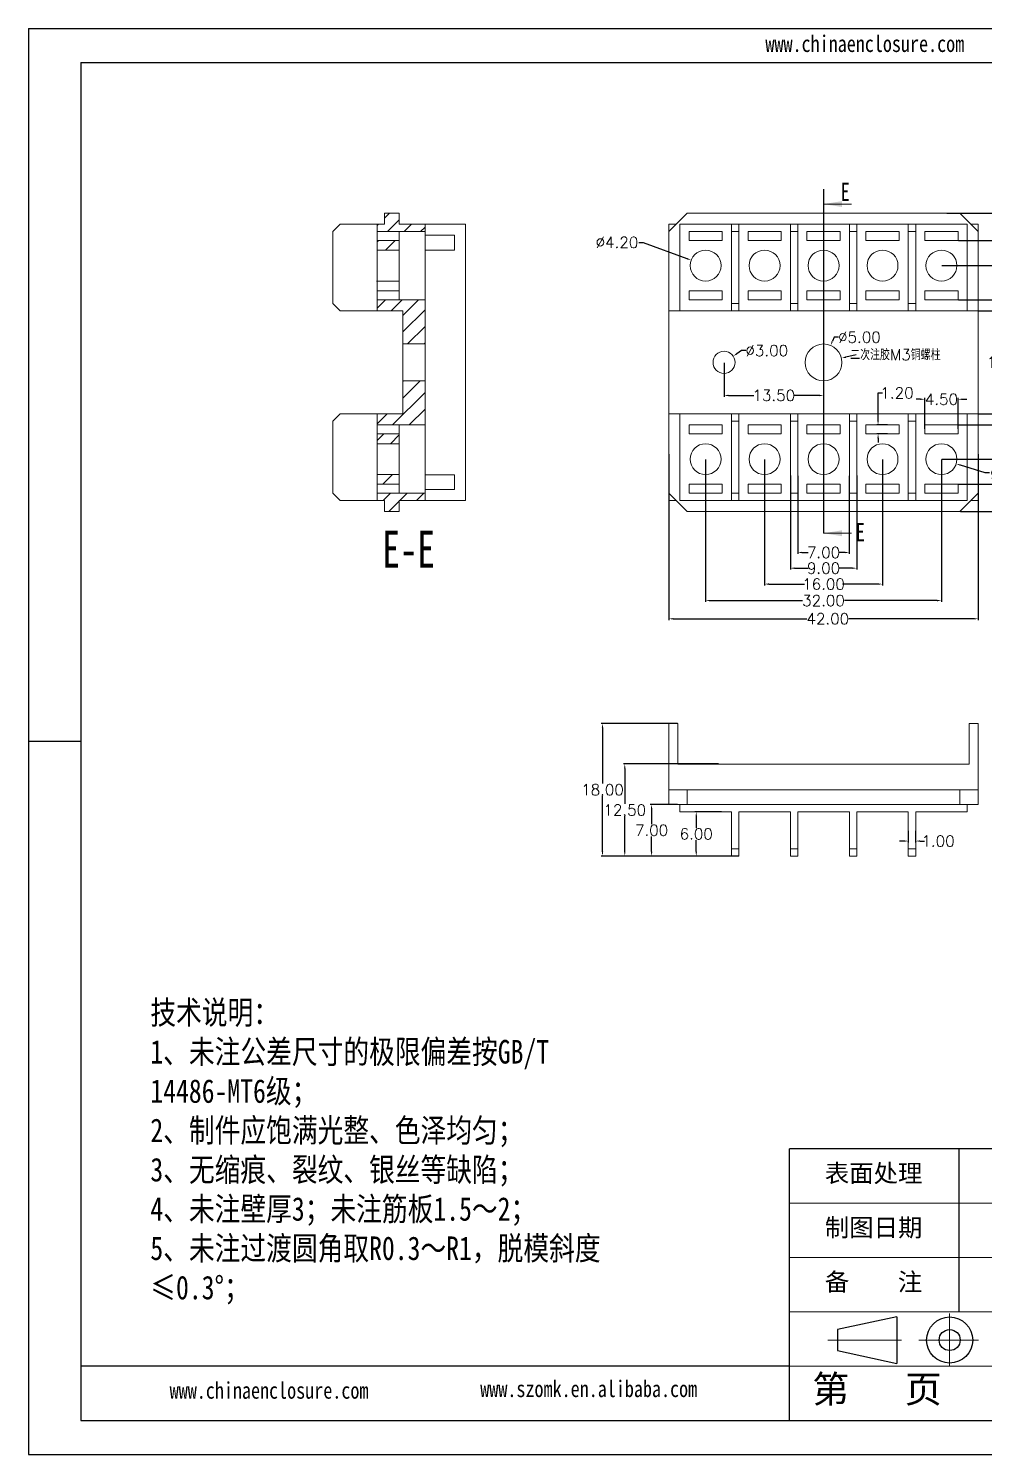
# Model space of a CAD drawing. Header units: inches. Extents: x 1392 to 2711, y 573 to 968.
# Drawn here: x 2437.1 to 2566.8, y 573 to 766.5 of the extents above; entities that cross this region are included whole.
import ezdxf

# ---------------------------------------------------------------- set-up
doc = ezdxf.new("R2010")
doc.units = ezdxf.units.IN
doc.linetypes.add('CENTER2', pattern=[28.575, 19.05, -3.175, 3.175, -3.175])
doc.layers.add('10', color=7, linetype='Continuous')
doc.layers.add('文字', color=81, linetype='Continuous')
for name, color, linetype, lineweight in [('粗实线', 7, 'Continuous', 30), ('细实线', 3, 'Continuous', 9), ('细点划线', 2, 'CENTER2', 9)]:
    doc.layers.add(name, color=color, linetype=linetype, lineweight=lineweight)
doc.styles.add('SLDTEXTSTYLE6', font='TXT', dxfattribs={"width": 0.7})
doc.styles.get("Standard").update_dxf_attribs({"font": 'txt', "bigfont": 'gbcbig.shx'})
doc.styles.add('宋体', font='', dxfattribs={"width": 0.8, "height": 3.5})
doc.styles.get('宋体').set_extended_font_data('SimSun')
doc.dimstyles.new('2', dxfattribs={"dimtxt": 1.5, "dimasz": 0.6, "dimexe": 0.18, "dimexo": 0.0625, "dimgap": 0.09, "dimtad": 0, "dimtih": 1, "dimtoh": 1, "dimzin": 0, "dimdsep": 46, "dimtxsty": 'Standard', "dimcen": 0, "dimadec": 0, "dimazin": 2, "dimtfac": 1, "dimtofl": 0, "dimtmove": 0, "dimatfit": 3, "dimfxl": 1, "dimtolj": 1, "dimtzin": 0, "dimarcsym": 0})
pattern_1 = [(45, (20.3773, 0), (-1.122532, 1.122532), [])]

# ---------------------------------------------------------------- blocks, each defined once
blk = doc.blocks.new('*D350')
at = {"color": 0, "lineweight": -2, "transparency": 16777216}
for p, q in [((2523.95, 708.77), (2523.95, 686.22)), ((2565.95, 708.77), (2565.95, 686.22)), ((2524.55, 686.4), (2542.69, 686.4)), ((2565.35, 686.4), (2548.37, 686.4))]:
    blk.add_line(p, q, dxfattribs=at)
at = {"color": 0, "transparency": 16777216}
for points in [[(2524.55, 686.5), (2524.55, 686.3), (2523.95, 686.4)], [(2565.35, 686.5), (2565.35, 686.3), (2565.95, 686.4)]]:
    blk.add_solid(points, dxfattribs=at)
at = {"layer": 'Defpoints', "color": 0, "transparency": 16777216}
for p in [(2523.95, 708.83), (2565.95, 708.83), (2565.95, 686.4)]:
    blk.add_point(p, dxfattribs=at)
at = {"color": 0, "transparency": 16777216, "insert": (2545.53, 686.4), "char_height": 1.5, "attachment_point": 5}
blk.add_mtext('\\A1;42.00', dxfattribs=at)
blk = doc.blocks.new('*D351')
at = {"color": 0, "lineweight": -2, "transparency": 16777216}
for p, q in [((2541.45, 705.8), (2541.45, 695.22)), ((2548.45, 705.8), (2548.45, 695.22)), ((2542.05, 695.4), (2542.86, 695.4)), ((2547.85, 695.4), (2547.04, 695.4))]:
    blk.add_line(p, q, dxfattribs=at)
at = {"color": 0, "transparency": 16777216}
for points in [[(2542.05, 695.5), (2542.05, 695.3), (2541.45, 695.4)], [(2547.85, 695.5), (2547.85, 695.3), (2548.45, 695.4)]]:
    blk.add_solid(points, dxfattribs=at)
at = {"layer": 'Defpoints', "color": 0, "transparency": 16777216}
for p in [(2541.45, 705.86), (2548.45, 705.86), (2548.45, 695.4)]:
    blk.add_point(p, dxfattribs=at)
at = {"color": 0, "transparency": 16777216, "insert": (2544.95, 695.4), "char_height": 1.5, "attachment_point": 5}
blk.add_mtext('\\A1;7.00', dxfattribs=at)
blk = doc.blocks.new('*D352')
at = {"color": 0, "lineweight": -2, "transparency": 16777216}
for p, q in [((2536.95, 708.01), (2536.95, 690.93)), ((2552.95, 708.01), (2552.95, 690.93)), ((2537.55, 691.11), (2542.36, 691.11)), ((2552.35, 691.11), (2547.54, 691.11))]:
    blk.add_line(p, q, dxfattribs=at)
at = {"color": 0, "transparency": 16777216}
for points in [[(2537.55, 691.21), (2537.55, 691.01), (2536.95, 691.11)], [(2552.35, 691.21), (2552.35, 691.01), (2552.95, 691.11)]]:
    blk.add_solid(points, dxfattribs=at)
at = {"layer": 'Defpoints', "color": 0, "transparency": 16777216}
for p in [(2536.95, 708.07), (2552.95, 708.07), (2552.95, 691.11)]:
    blk.add_point(p, dxfattribs=at)
at = {"color": 0, "transparency": 16777216, "insert": (2544.95, 691.11), "char_height": 1.5, "attachment_point": 5}
blk.add_mtext('\\A1;16.00', dxfattribs=at)
blk = doc.blocks.new('*D353')
at = {"color": 0, "lineweight": -2, "transparency": 16777216}
for p, q in [((2540.45, 705.86), (2540.45, 693.09)), ((2549.45, 705.86), (2549.45, 693.09)), ((2541.05, 693.27), (2542.86, 693.27)), ((2548.85, 693.27), (2547.04, 693.27))]:
    blk.add_line(p, q, dxfattribs=at)
at = {"color": 0, "transparency": 16777216}
for points in [[(2541.05, 693.37), (2541.05, 693.17), (2540.45, 693.27)], [(2548.85, 693.37), (2548.85, 693.17), (2549.45, 693.27)]]:
    blk.add_solid(points, dxfattribs=at)
at = {"layer": 'Defpoints', "color": 0, "transparency": 16777216}
for p in [(2540.45, 705.93), (2549.45, 705.93), (2549.45, 693.27)]:
    blk.add_point(p, dxfattribs=at)
at = {"color": 0, "transparency": 16777216, "insert": (2544.95, 693.27), "char_height": 1.5, "attachment_point": 5}
blk.add_mtext('\\A1;9.00', dxfattribs=at)
blk = doc.blocks.new('*D354')
at = {"color": 0, "lineweight": -2, "transparency": 16777216}
for p, q in [((2528.95, 708.01), (2528.95, 688.69)), ((2560.95, 708.01), (2560.95, 688.69)), ((2529.55, 688.87), (2542.11, 688.87)), ((2560.35, 688.87), (2547.79, 688.87))]:
    blk.add_line(p, q, dxfattribs=at)
at = {"color": 0, "transparency": 16777216}
for points in [[(2529.55, 688.97), (2529.55, 688.77), (2528.95, 688.87)], [(2560.35, 688.97), (2560.35, 688.77), (2560.95, 688.87)]]:
    blk.add_solid(points, dxfattribs=at)
at = {"layer": 'Defpoints', "color": 0, "transparency": 16777216}
for p in [(2528.95, 708.07), (2560.95, 708.07), (2560.95, 688.87)]:
    blk.add_point(p, dxfattribs=at)
at = {"color": 0, "transparency": 16777216, "insert": (2544.95, 688.87), "char_height": 1.5, "attachment_point": 5}
blk.add_mtext('\\A1;32.00', dxfattribs=at)
blk = doc.blocks.new('*D355')
at = {"color": 0, "lineweight": -2, "transparency": 16777216}
for p, q in [((2531.45, 721.15), (2531.45, 716.54)), ((2544.95, 721.29), (2544.95, 716.54)), ((2532.05, 716.72), (2535.49, 716.72)), ((2544.35, 716.72), (2540.92, 716.72))]:
    blk.add_line(p, q, dxfattribs=at)
at = {"color": 0, "transparency": 16777216}
for points in [[(2532.05, 716.82), (2532.05, 716.62), (2531.45, 716.72)], [(2544.35, 716.82), (2544.35, 716.62), (2544.95, 716.72)]]:
    blk.add_solid(points, dxfattribs=at)
at = {"layer": 'Defpoints', "color": 0, "transparency": 16777216}
for p in [(2531.45, 721.21), (2544.95, 721.36), (2531.45, 716.72)]:
    blk.add_point(p, dxfattribs=at)
at = {"color": 0, "transparency": 16777216, "insert": (2538.2, 716.72), "char_height": 1.5, "attachment_point": 5}
blk.add_mtext('\\A1;13.50', dxfattribs=at)
blk = doc.blocks.new('*D356')
at = {"color": 0, "lineweight": -2, "transparency": 16777216}
for p, q in [((2566.02, 728.21), (2570.16, 728.21)), ((2569.98, 727.61), (2569.98, 722.05)), ((2569.98, 714.81), (2569.98, 720.37)), ((2566.02, 714.21), (2570.16, 714.21))]:
    blk.add_line(p, q, dxfattribs=at)
at = {"color": 0, "transparency": 16777216}
for points in [[(2569.88, 727.61), (2570.08, 727.61), (2569.98, 728.21)], [(2569.88, 714.81), (2570.08, 714.81), (2569.98, 714.21)]]:
    blk.add_solid(points, dxfattribs=at)
at = {"layer": 'Defpoints', "color": 0, "transparency": 16777216}
for p in [(2565.95, 728.21), (2569.98, 728.21), (2565.95, 714.21)]:
    blk.add_point(p, dxfattribs=at)
at = {"color": 0, "transparency": 16777216, "insert": (2569.98, 721.21), "char_height": 1.5, "attachment_point": 5}
blk.add_mtext('\\A1;14.00', dxfattribs=at)
blk = doc.blocks.new('*D357')
at = {"color": 0, "lineweight": -2, "transparency": 16777216}
for p, q in [((2563.27, 729.71), (2573.08, 729.71)), ((2572.9, 729.11), (2572.9, 718.86)), ((2572.9, 713.31), (2572.9, 717.18)), ((2563.27, 712.71), (2573.08, 712.71))]:
    blk.add_line(p, q, dxfattribs=at)
at = {"color": 0, "transparency": 16777216}
for points in [[(2572.8, 729.11), (2573, 729.11), (2572.9, 729.71)], [(2572.8, 713.31), (2573, 713.31), (2572.9, 712.71)]]:
    blk.add_solid(points, dxfattribs=at)
at = {"layer": 'Defpoints', "color": 0, "transparency": 16777216}
for p in [(2563.2, 729.71), (2572.9, 729.71), (2563.2, 712.71)]:
    blk.add_point(p, dxfattribs=at)
at = {"color": 0, "transparency": 16777216, "insert": (2572.9, 718.02), "char_height": 1.5, "attachment_point": 5}
blk.add_mtext('\\A1;17.00', dxfattribs=at)
blk = doc.blocks.new('*D359')
at = {"color": 0, "lineweight": -2, "transparency": 16777216}
for p, q in [((2561.02, 734.35), (2577.87, 734.35)), ((2577.69, 733.75), (2577.69, 722.05)), ((2577.69, 708.67), (2577.69, 720.37)), ((2561.02, 708.07), (2577.87, 708.07))]:
    blk.add_line(p, q, dxfattribs=at)
at = {"color": 0, "transparency": 16777216}
for points in [[(2577.59, 733.75), (2577.79, 733.75), (2577.69, 734.35)], [(2577.59, 708.67), (2577.79, 708.67), (2577.69, 708.07)]]:
    blk.add_solid(points, dxfattribs=at)
at = {"layer": 'Defpoints', "color": 0, "transparency": 16777216}
for p in [(2560.95, 734.35), (2560.95, 708.07), (2577.69, 708.07)]:
    blk.add_point(p, dxfattribs=at)
at = {"color": 0, "transparency": 16777216, "insert": (2577.69, 721.21), "char_height": 1.5, "attachment_point": 5}
blk.add_mtext('\\A1;26.28', dxfattribs=at)
blk = doc.blocks.new('*D360')
at = {"color": 0, "lineweight": -2, "transparency": 16777216}
for p, q in [((2563.27, 737.76), (2581.32, 737.76)), ((2581.14, 737.16), (2581.14, 725.57)), ((2581.14, 705.26), (2581.14, 723.89)), ((2563.27, 704.66), (2581.32, 704.66))]:
    blk.add_line(p, q, dxfattribs=at)
at = {"color": 0, "transparency": 16777216}
for points in [[(2581.04, 737.16), (2581.24, 737.16), (2581.14, 737.76)], [(2581.04, 705.26), (2581.24, 705.26), (2581.14, 704.66)]]:
    blk.add_solid(points, dxfattribs=at)
at = {"layer": 'Defpoints', "color": 0, "transparency": 16777216}
for p in [(2563.2, 737.76), (2581.14, 737.76), (2563.2, 704.66)]:
    blk.add_point(p, dxfattribs=at)
at = {"color": 0, "transparency": 16777216, "insert": (2581.14, 724.73), "char_height": 1.5, "attachment_point": 5}
blk.add_mtext('\\A1;33.10', dxfattribs=at)
blk = doc.blocks.new('*D361')
at = {"color": 0, "lineweight": -2, "transparency": 16777216}
for p, q in [((2561.66, 741.46), (2584.94, 741.46)), ((2584.76, 740.86), (2584.76, 722.05)), ((2584.76, 701.56), (2584.76, 720.37)), ((2563.52, 700.96), (2584.94, 700.96))]:
    blk.add_line(p, q, dxfattribs=at)
at = {"color": 0, "transparency": 16777216}
for points in [[(2584.66, 740.86), (2584.86, 740.86), (2584.76, 741.46)], [(2584.66, 701.56), (2584.86, 701.56), (2584.76, 700.96)]]:
    blk.add_solid(points, dxfattribs=at)
at = {"layer": 'Defpoints', "color": 0, "transparency": 16777216}
for p in [(2561.6, 741.46), (2563.45, 700.96), (2584.76, 700.96)]:
    blk.add_point(p, dxfattribs=at)
at = {"color": 0, "transparency": 16777216, "insert": (2584.76, 721.21), "char_height": 1.5, "attachment_point": 5}
blk.add_mtext('\\A1;40.50', dxfattribs=at)
blk = doc.blocks.new('*D362')
at = {"color": 0, "lineweight": -2, "transparency": 16777216}
for p, q in [((2558.7, 712.17), (2558.7, 716.38)), ((2563.2, 712.17), (2563.2, 716.38)), ((2558.1, 716.2), (2557.5, 716.2)), ((2563.8, 716.2), (2564.4, 716.2))]:
    blk.add_line(p, q, dxfattribs=at)
at = {"color": 0, "transparency": 16777216}
for points in [[(2558.1, 716.3), (2558.1, 716.1), (2558.7, 716.2)], [(2563.8, 716.3), (2563.8, 716.1), (2563.2, 716.2)]]:
    blk.add_solid(points, dxfattribs=at)
at = {"layer": 'Defpoints', "color": 0, "transparency": 16777216}
for p in [(2558.7, 716.2), (2558.7, 712.11), (2563.2, 712.11)]:
    blk.add_point(p, dxfattribs=at)
at = {"color": 0, "transparency": 16777216, "insert": (2560.95, 716.2), "char_height": 1.5, "attachment_point": 5}
blk.add_mtext('\\A1;4.50', dxfattribs=at)
blk = doc.blocks.new('*D363')
at = {"color": 0, "lineweight": -2, "transparency": 16777216}
for p, q in [((2552.35, 713.31), (2552.35, 717.07)), ((2552.35, 717.07), (2552.95, 717.07)), ((2553.62, 712.71), (2552.17, 712.71)), ((2553.62, 711.51), (2552.17, 711.51)), ((2552.35, 710.91), (2552.35, 710.31))]:
    blk.add_line(p, q, dxfattribs=at)
at = {"color": 0, "transparency": 16777216}
for points in [[(2552.25, 713.31), (2552.45, 713.31), (2552.35, 712.71)], [(2552.25, 710.91), (2552.45, 710.91), (2552.35, 711.51)]]:
    blk.add_solid(points, dxfattribs=at)
at = {"layer": 'Defpoints', "color": 0, "transparency": 16777216}
for p in [(2552.35, 712.71), (2553.68, 712.71), (2553.68, 711.51)]:
    blk.add_point(p, dxfattribs=at)
at = {"color": 0, "transparency": 16777216, "insert": (2554.92, 717.07), "char_height": 1.5, "attachment_point": 5}
blk.add_mtext('\\A1;1.20', dxfattribs=at)
blk = doc.blocks.new('*D364')
at = {"color": 0, "lineweight": -2, "transparency": 16777216}
for p, q in [((2566.87, 706.21), (2563.53, 707.26)), ((2567.47, 706.21), (2566.87, 706.21))]:
    blk.add_line(p, q, dxfattribs=at)
at = {"color": 0, "transparency": 16777216}
blk.add_solid([(2563.56, 707.36), (2563.5, 707.17), (2562.96, 707.44)], dxfattribs=at)
at = {"layer": 'Defpoints', "color": 0, "transparency": 16777216}
for p in [(2558.95, 708.7), (2562.96, 707.44)]:
    blk.add_point(p, dxfattribs=at)
at = {"color": 0, "transparency": 16777216, "insert": (2570.44, 706.21), "char_height": 1.5, "attachment_point": 5}
blk.add_mtext('\\A1;∅4.20', dxfattribs=at)
blk = doc.blocks.new('*D365')
at = {"color": 0, "lineweight": -2, "transparency": 16777216}
for p, q in [((2519.89, 737.5), (2520.49, 737.5)), ((2520.49, 737.5), (2526.42, 735.29))]:
    blk.add_line(p, q, dxfattribs=at)
at = {"color": 0, "transparency": 16777216}
blk.add_solid([(2526.46, 735.38), (2526.39, 735.19), (2526.99, 735.08)], dxfattribs=at)
at = {"layer": 'Defpoints', "color": 0, "transparency": 16777216}
for p in [(2526.99, 735.08), (2530.92, 733.61)]:
    blk.add_point(p, dxfattribs=at)
at = {"color": 0, "transparency": 16777216, "insert": (2516.92, 737.5), "char_height": 1.5, "attachment_point": 5}
blk.add_mtext('\\A1;∅4.20', dxfattribs=at)
blk = doc.blocks.new('*D376')
at = {"color": 0, "lineweight": -2, "transparency": 16777216}
blk.add_line((2549.37, 722.25), (2547.97, 721.92), dxfattribs=at)
at = {"color": 0, "transparency": 16777216}
blk.add_solid([(2547.95, 722.02), (2547.99, 721.82), (2547.39, 721.78)], dxfattribs=at)
at = {"layer": 'Defpoints', "color": 0, "transparency": 16777216}
for p in [(2542.52, 720.63), (2547.39, 721.78)]:
    blk.add_point(p, dxfattribs=at)
at = {"color": 0, "transparency": 16777216, "insert": (2554.7, 722.25), "char_height": 1.5, "attachment_point": 5}
blk.add_mtext('\\A1;二次注胶M3铜螺柱', dxfattribs=at)
blk = doc.blocks.new('*D377')
at = {"color": 0, "lineweight": -2, "transparency": 16777216}
for p, q in [((2533.81, 722.8), (2533.19, 722.38)), ((2534.41, 722.8), (2533.81, 722.8))]:
    blk.add_line(p, q, dxfattribs=at)
at = {"color": 0, "transparency": 16777216}
blk.add_solid([(2533.14, 722.46), (2533.25, 722.3), (2532.7, 722.05)], dxfattribs=at)
at = {"layer": 'Defpoints', "color": 0, "transparency": 16777216}
for p in [(2532.7, 722.05), (2530.21, 720.37)]:
    blk.add_point(p, dxfattribs=at)
at = {"color": 0, "transparency": 16777216, "insert": (2537.25, 722.8), "char_height": 1.5, "attachment_point": 5}
blk.add_mtext('\\A1;∅3.00', dxfattribs=at)
blk = doc.blocks.new('*D378')
at = {"color": 0, "lineweight": -2, "transparency": 16777216}
for p, q in [((2546.38, 724.62), (2546.15, 724.07)), ((2546.98, 724.62), (2546.38, 724.62))]:
    blk.add_line(p, q, dxfattribs=at)
at = {"color": 0, "transparency": 16777216}
blk.add_solid([(2546.05, 724.11), (2546.24, 724.03), (2545.92, 723.51)], dxfattribs=at)
at = {"layer": 'Defpoints', "color": 0, "transparency": 16777216}
for p in [(2545.92, 723.51), (2543.99, 718.9)]:
    blk.add_point(p, dxfattribs=at)
at = {"color": 0, "transparency": 16777216, "insert": (2549.82, 724.62), "char_height": 1.5, "attachment_point": 5}
blk.add_mtext('\\A1;∅5.00', dxfattribs=at)
blk = doc.blocks.new('*D384')
at = {"color": 0, "lineweight": -2, "transparency": 16777216}
for p, q in [((2530.69, 666.69), (2517.8, 666.69)), ((2517.98, 666.09), (2517.98, 661.28)), ((2517.98, 654.79), (2517.98, 659.6)), ((2532.89, 654.19), (2517.8, 654.19))]:
    blk.add_line(p, q, dxfattribs=at)
at = {"color": 0, "transparency": 16777216}
for points in [[(2517.88, 666.09), (2518.08, 666.09), (2517.98, 666.69)], [(2517.88, 654.79), (2518.08, 654.79), (2517.98, 654.19)]]:
    blk.add_solid(points, dxfattribs=at)
at = {"layer": 'Defpoints', "color": 0, "transparency": 16777216}
for p in [(2517.98, 666.69), (2530.76, 666.69), (2532.95, 654.19)]:
    blk.add_point(p, dxfattribs=at)
at = {"color": 0, "transparency": 16777216, "insert": (2517.98, 660.44), "char_height": 1.5, "attachment_point": 5}
blk.add_mtext('\\A1;12.50', dxfattribs=at)
blk = doc.blocks.new('*D385')
at = {"color": 0, "lineweight": -2, "transparency": 16777216}
for p, q in [((2531.11, 660.19), (2527.5, 660.19)), ((2527.68, 659.59), (2527.68, 658.03)), ((2527.68, 654.79), (2527.68, 656.35)), ((2533.39, 654.19), (2527.5, 654.19))]:
    blk.add_line(p, q, dxfattribs=at)
at = {"color": 0, "transparency": 16777216}
for points in [[(2527.58, 659.59), (2527.78, 659.59), (2527.68, 660.19)], [(2527.58, 654.79), (2527.78, 654.79), (2527.68, 654.19)]]:
    blk.add_solid(points, dxfattribs=at)
at = {"layer": 'Defpoints', "color": 0, "transparency": 16777216}
for p in [(2531.18, 660.19), (2527.68, 654.19), (2533.45, 654.19)]:
    blk.add_point(p, dxfattribs=at)
at = {"color": 0, "transparency": 16777216, "insert": (2527.68, 657.19), "char_height": 1.5, "attachment_point": 5}
blk.add_mtext('\\A1;6.00', dxfattribs=at)
blk = doc.blocks.new('*D386')
at = {"color": 0, "lineweight": -2, "transparency": 16777216}
for p, q in [((2525.14, 661.19), (2521.44, 661.19)), ((2521.62, 660.59), (2521.62, 658.53)), ((2521.62, 654.79), (2521.62, 656.85)), ((2533.33, 654.19), (2521.44, 654.19))]:
    blk.add_line(p, q, dxfattribs=at)
at = {"color": 0, "transparency": 16777216}
for points in [[(2521.52, 660.59), (2521.72, 660.59), (2521.62, 661.19)], [(2521.52, 654.79), (2521.72, 654.79), (2521.62, 654.19)]]:
    blk.add_solid(points, dxfattribs=at)
at = {"layer": 'Defpoints', "color": 0, "transparency": 16777216}
for p in [(2525.2, 661.19), (2521.62, 654.19), (2533.39, 654.19)]:
    blk.add_point(p, dxfattribs=at)
at = {"color": 0, "transparency": 16777216, "insert": (2521.62, 657.69), "char_height": 1.5, "attachment_point": 5}
blk.add_mtext('\\A1;7.00', dxfattribs=at)
blk = doc.blocks.new('*D387')
at = {"color": 0, "lineweight": -2, "transparency": 16777216}
for p, q in [((2525.14, 672.19), (2514.78, 672.19)), ((2514.96, 671.59), (2514.96, 664.03)), ((2514.96, 654.79), (2514.96, 662.35)), ((2533.39, 654.19), (2514.78, 654.19))]:
    blk.add_line(p, q, dxfattribs=at)
at = {"color": 0, "transparency": 16777216}
for points in [[(2514.86, 671.59), (2515.06, 671.59), (2514.96, 672.19)], [(2514.86, 654.79), (2515.06, 654.79), (2514.96, 654.19)]]:
    blk.add_solid(points, dxfattribs=at)
at = {"layer": 'Defpoints', "color": 0, "transparency": 16777216}
for p in [(2514.96, 672.19), (2525.2, 672.19), (2533.45, 654.19)]:
    blk.add_point(p, dxfattribs=at)
at = {"color": 0, "transparency": 16777216, "insert": (2514.96, 663.19), "char_height": 1.5, "attachment_point": 5}
blk.add_mtext('\\A1;18.00', dxfattribs=at)
blk = doc.blocks.new('*D389')
at = {"color": 0, "lineweight": -2, "transparency": 16777216}
for p, q in [((2555.85, 656.23), (2555.25, 656.23)), ((2556.45, 657.62), (2556.45, 656.05)), ((2557.45, 657.62), (2557.45, 656.05)), ((2558.05, 656.23), (2558.65, 656.23))]:
    blk.add_line(p, q, dxfattribs=at)
at = {"color": 0, "transparency": 16777216}
for points in [[(2555.85, 656.33), (2555.85, 656.13), (2556.45, 656.23)], [(2558.05, 656.33), (2558.05, 656.13), (2557.45, 656.23)]]:
    blk.add_solid(points, dxfattribs=at)
at = {"layer": 'Defpoints', "color": 0, "transparency": 16777216}
for p in [(2556.45, 657.69), (2557.45, 657.69), (2557.45, 656.23)]:
    blk.add_point(p, dxfattribs=at)
at = {"color": 0, "transparency": 16777216, "insert": (2560.49, 656.23), "char_height": 1.5, "attachment_point": 5}
blk.add_mtext('\\A1;1.00', dxfattribs=at)

msp = doc.modelspace()

# ---------------------------------------------------------------- hatches: boundary and pattern name
at = {"linetype": 'Continuous', "lineweight": 0}
h = msp.add_hatch(dxfattribs=at)
h.set_pattern_fill('ANSI31', color=4, scale=0.5, style=0)
h.set_pattern_definition(pattern_1)
h.paths.add_polyline_path([(2487.383, 739.958), (2487.383, 741.458), (2485.383, 741.458), (2485.383, 739.958), (2484.383, 739.958), (2484.383, 738.958), (2490.883, 738.958), (2490.883, 739.958)], flags=0)
h = msp.add_hatch(dxfattribs=at)
h.set_pattern_fill('ANSI31', color=4, scale=0.5, style=0)
h.set_pattern_definition(pattern_1)
h.paths.add_polyline_path([(2484.383, 737.758), (2484.383, 736.445), (2487.383, 736.445), (2487.383, 737.758)], flags=0)
h = msp.add_hatch(dxfattribs=at)
h.set_pattern_fill('ANSI31', style=0)
h.set_pattern_definition([(45, (1723.4482, 47.64), (-2.245064, 2.245064), [])])
h.paths.add_polyline_path([(2487.383, 730.908), (2487.383, 732.245), (2484.383, 732.245), (2484.383, 730.908)], flags=0)
h = msp.add_hatch(dxfattribs=at)
h.set_pattern_fill('ANSI31', color=4, scale=0.5, style=0)
h.set_pattern_definition(pattern_1)
h.paths.add_polyline_path([(2490.883, 723.708), (2490.883, 729.708), (2484.383, 729.708), (2484.383, 728.208), (2487.883, 728.208), (2487.883, 723.708)], flags=0)
h = msp.add_hatch(dxfattribs=at)
h.set_pattern_fill('ANSI31', color=4, scale=0.5, style=0)
h.set_pattern_definition(pattern_1)
h.paths.add_polyline_path([(2484.383, 712.708), (2490.883, 712.708), (2490.883, 718.708), (2487.883, 718.708), (2487.883, 714.208), (2484.383, 714.208)], flags=0)
h = msp.add_hatch(dxfattribs=at)
h.set_pattern_fill('ANSI31', color=4, scale=0.5, style=0)
h.set_pattern_definition(pattern_1)
h.paths.add_polyline_path([(2484.383, 710.17), (2487.383, 710.17), (2487.383, 711.508), (2484.383, 711.508)], flags=0)
h = msp.add_hatch(dxfattribs=at)
h.set_pattern_fill('ANSI31', color=4, scale=0.5, style=0)
h.set_pattern_definition(pattern_1)
h.paths.add_polyline_path([(2487.383, 705.97), (2484.383, 705.97), (2484.383, 704.658), (2487.383, 704.658)], flags=0)
h = msp.add_hatch(dxfattribs=at)
h.set_pattern_fill('ANSI31', color=4, scale=0.5, style=0)
h.set_pattern_definition(pattern_1)
h.paths.add_polyline_path([(2485.383, 702.458), (2485.383, 700.958), (2487.383, 700.958), (2487.383, 702.458), (2490.883, 702.458), (2490.883, 703.458), (2484.383, 703.458), (2484.383, 702.458)], flags=0)

# ---------------------------------------------------------------- linework, layer by layer
for p, q in [((2437.08, 766.529), (2710.847, 766.529)), ((2437.08, 766.529), (2437.08, 572.957)), ((2444.164, 761.92), (2706.238, 761.92)), ((2444.164, 761.92), (2444.164, 577.566)), ((2444.164, 669.743), (2437.08, 669.743)), ((2437.08, 662.574), (2437.08, 572.957)), ((2540.319, 577.566), (2540.319, 614.437)), ((2595.625, 614.437), (2540.319, 614.437)), ((2563.363, 592.314), (2563.363, 614.437)), ((2540.319, 584.94), (2444.164, 584.94)), ((2444.164, 577.566), (2706.238, 577.566)), ((2437.08, 572.957), (2710.847, 572.957)), ((2437.08, 572.957), (2563.824, 572.957))]:
    msp.add_line(p, q)
at = {"color": 1}
msp.add_line((2544.953, 744.699), (2544.953, 698.012), dxfattribs=at)
at = {"color": 7, "linetype": 'Continuous', "lineweight": 15}
for p, q in [((2485.383, 739.958), (2485.383, 741.458)), ((2487.383, 741.458), (2485.383, 741.458)), ((2487.383, 741.458), (2487.383, 739.958)), ((2526.453, 741.458), (2523.953, 738.958)), ((2563.453, 741.458), (2526.453, 741.458)), ((2565.953, 738.958), (2563.453, 741.458)), ((2479.383, 739.958), (2478.383, 738.958)), ((2479.383, 739.958), (2484.383, 739.958)), ((2484.383, 739.958), (2484.383, 738.958)), ((2484.383, 739.958), (2485.383, 739.958)), ((2490.883, 739.958), (2487.383, 739.958)), ((2490.883, 738.958), (2490.883, 739.958)), ((2490.883, 739.958), (2496.383, 739.958)), ((2496.383, 702.458), (2496.383, 739.958)), ((2524.953, 739.958), (2523.953, 739.958)), ((2523.953, 739.958), (2523.953, 738.958)), ((2525.453, 728.208), (2525.453, 739.958)), ((2525.453, 739.958), (2532.453, 739.958)), ((2532.453, 739.958), (2533.453, 739.958)), ((2532.453, 738.958), (2532.453, 739.958)), ((2533.453, 739.958), (2533.453, 738.958)), ((2533.453, 739.958), (2540.453, 739.958)), ((2540.453, 739.958), (2541.453, 739.958)), ((2540.453, 738.958), (2540.453, 739.958)), ((2541.453, 739.958), (2541.453, 738.958)), ((2541.453, 739.958), (2548.453, 739.958)), ((2548.453, 739.958), (2549.453, 739.958)), ((2548.453, 738.958), (2548.453, 739.958)), ((2549.453, 739.958), (2549.453, 738.958)), ((2549.453, 739.958), (2556.453, 739.958)), ((2556.453, 739.958), (2557.453, 739.958)), ((2556.453, 738.958), (2556.453, 739.958)), ((2557.453, 739.958), (2557.453, 738.958)), ((2557.453, 739.958), (2564.453, 739.958)), ((2564.453, 728.208), (2564.453, 739.958)), ((2564.953, 739.958), (2565.953, 739.958)), ((2565.953, 739.958), (2565.953, 738.958)), ((2478.383, 738.958), (2478.383, 729.208)), ((2484.383, 738.958), (2490.883, 738.958)), ((2484.383, 738.958), (2484.383, 737.758)), ((2484.383, 737.758), (2484.383, 736.445)), ((2487.383, 737.758), (2484.383, 737.758)), ((2487.383, 737.758), (2487.383, 738.958)), ((2487.383, 737.758), (2487.383, 736.445)), ((2490.883, 729.708), (2490.883, 738.958)), ((2490.883, 738.458), (2494.883, 738.458)), ((2494.883, 738.458), (2494.883, 736.458)), ((2523.953, 738.958), (2523.953, 728.208)), ((2526.703, 738.958), (2531.203, 738.958)), ((2526.703, 737.758), (2526.703, 738.958)), ((2531.203, 737.758), (2526.703, 737.758)), ((2531.203, 738.958), (2531.203, 737.758)), ((2533.453, 738.958), (2532.453, 738.958)), ((2532.453, 738.958), (2532.453, 729.208)), ((2533.453, 729.208), (2533.453, 738.958)), ((2534.703, 738.958), (2539.203, 738.958)), ((2534.703, 737.758), (2534.703, 738.958)), ((2539.203, 737.758), (2534.703, 737.758)), ((2539.203, 738.958), (2539.203, 737.758)), ((2541.453, 738.958), (2540.453, 738.958)), ((2540.453, 738.958), (2540.453, 729.208)), ((2541.453, 738.958), (2541.453, 729.208)), ((2547.203, 738.958), (2542.703, 738.958)), ((2542.703, 738.958), (2542.703, 737.758)), ((2542.703, 737.758), (2547.203, 737.758)), ((2547.203, 737.758), (2547.203, 738.958)), ((2549.453, 738.958), (2548.453, 738.958)), ((2548.453, 729.208), (2548.453, 738.958)), ((2549.453, 738.958), (2549.453, 729.208)), ((2555.203, 738.958), (2550.703, 738.958)), ((2550.703, 738.958), (2550.703, 737.758)), ((2550.703, 737.758), (2555.203, 737.758)), ((2555.203, 737.758), (2555.203, 738.958)), ((2557.453, 738.958), (2556.453, 738.958)), ((2556.453, 729.208), (2556.453, 738.958)), ((2557.453, 738.958), (2557.453, 729.208)), ((2563.203, 738.958), (2558.703, 738.958)), ((2558.703, 738.958), (2558.703, 737.758)), ((2558.703, 737.758), (2563.203, 737.758)), ((2563.203, 737.758), (2563.203, 738.958)), ((2565.953, 728.208), (2565.953, 738.958)), ((2484.383, 736.445), (2484.383, 732.245)), ((2484.383, 736.445), (2487.383, 736.445)), ((2487.383, 732.245), (2487.383, 736.445)), ((2494.883, 736.458), (2490.883, 736.458)), ((2487.383, 732.245), (2484.383, 732.245)), ((2484.383, 732.245), (2484.383, 730.908)), ((2487.383, 732.245), (2487.383, 730.908)), ((2484.383, 730.908), (2487.383, 730.908)), ((2484.383, 730.908), (2484.383, 729.708)), ((2487.383, 729.708), (2487.383, 730.908)), ((2526.703, 730.908), (2531.203, 730.908)), ((2526.703, 729.708), (2526.703, 730.908)), ((2531.203, 730.908), (2531.203, 729.708)), ((2534.703, 730.908), (2539.203, 730.908)), ((2534.703, 729.708), (2534.703, 730.908)), ((2539.203, 730.908), (2539.203, 729.708)), ((2542.703, 730.908), (2542.703, 729.708)), ((2547.203, 730.908), (2542.703, 730.908)), ((2547.203, 729.708), (2547.203, 730.908)), ((2555.203, 730.908), (2550.703, 730.908)), ((2550.703, 730.908), (2550.703, 729.708)), ((2555.203, 729.708), (2555.203, 730.908)), ((2563.203, 730.908), (2558.703, 730.908)), ((2558.703, 730.908), (2558.703, 729.708)), ((2563.203, 729.708), (2563.203, 730.908)), ((2478.383, 729.208), (2479.383, 728.208)), ((2479.383, 728.208), (2484.383, 728.208)), ((2484.383, 729.708), (2484.383, 728.208)), ((2490.883, 729.708), (2484.383, 729.708)), ((2484.383, 728.208), (2487.883, 728.208)), ((2487.883, 723.708), (2487.883, 728.208)), ((2490.883, 723.708), (2490.883, 729.708)), ((2523.953, 728.208), (2525.453, 728.208)), ((2523.953, 728.208), (2523.953, 714.208)), ((2525.453, 728.208), (2532.453, 728.208)), ((2531.203, 729.708), (2526.703, 729.708)), ((2532.453, 729.208), (2533.453, 729.208)), ((2532.453, 728.208), (2532.453, 729.208)), ((2533.453, 728.208), (2532.453, 728.208)), ((2533.453, 729.208), (2533.453, 728.208)), ((2533.453, 728.208), (2540.453, 728.208)), ((2539.203, 729.708), (2534.703, 729.708)), ((2540.453, 729.208), (2541.453, 729.208)), ((2540.453, 728.208), (2540.453, 729.208)), ((2541.453, 728.208), (2540.453, 728.208)), ((2541.453, 729.208), (2541.453, 728.208)), ((2541.453, 728.208), (2548.453, 728.208)), ((2542.703, 729.708), (2547.203, 729.708)), ((2548.453, 729.208), (2549.453, 729.208)), ((2548.453, 728.208), (2548.453, 729.208)), ((2549.453, 728.208), (2548.453, 728.208)), ((2549.453, 729.208), (2549.453, 728.208)), ((2549.453, 728.208), (2556.453, 728.208)), ((2550.703, 729.708), (2555.203, 729.708)), ((2556.453, 729.208), (2557.453, 729.208)), ((2556.453, 728.208), (2556.453, 729.208)), ((2557.453, 728.208), (2556.453, 728.208)), ((2557.453, 729.208), (2557.453, 728.208)), ((2557.453, 728.208), (2564.453, 728.208)), ((2558.703, 729.708), (2563.203, 729.708)), ((2564.453, 728.208), (2565.953, 728.208)), ((2565.953, 714.208), (2565.953, 728.208)), ((2487.883, 723.708), (2490.883, 723.708)), ((2487.883, 723.708), (2487.883, 718.708)), ((2490.883, 723.708), (2490.883, 718.708)), ((2487.883, 714.208), (2487.883, 718.708)), ((2490.883, 718.708), (2487.883, 718.708)), ((2490.883, 712.708), (2490.883, 718.708)), ((2479.383, 714.208), (2478.383, 713.208)), ((2478.383, 713.208), (2478.383, 703.458)), ((2484.383, 714.208), (2479.383, 714.208)), ((2484.383, 714.208), (2484.383, 712.708)), ((2487.883, 714.208), (2484.383, 714.208)), ((2490.883, 712.708), (2484.383, 712.708)), ((2484.383, 711.508), (2484.383, 712.708)), ((2487.383, 712.708), (2487.383, 711.508)), ((2490.883, 712.708), (2490.883, 703.458)), ((2523.953, 714.208), (2523.953, 703.458)), ((2525.453, 714.208), (2523.953, 714.208)), ((2525.453, 702.458), (2525.453, 714.208)), ((2532.453, 714.208), (2525.453, 714.208)), ((2531.203, 712.708), (2526.703, 712.708)), ((2526.703, 712.708), (2526.703, 711.508)), ((2531.203, 711.508), (2531.203, 712.708)), ((2532.453, 714.208), (2533.453, 714.208)), ((2532.453, 713.208), (2532.453, 714.208)), ((2533.453, 713.208), (2532.453, 713.208)), ((2532.453, 713.208), (2532.453, 703.458)), ((2533.453, 714.208), (2533.453, 713.208)), ((2540.453, 714.208), (2533.453, 714.208)), ((2533.453, 703.458), (2533.453, 713.208)), ((2539.203, 712.708), (2534.703, 712.708)), ((2534.703, 712.708), (2534.703, 711.508)), ((2539.203, 711.508), (2539.203, 712.708)), ((2540.453, 714.208), (2541.453, 714.208)), ((2540.453, 713.208), (2540.453, 714.208)), ((2540.453, 713.208), (2540.453, 703.458)), ((2541.453, 713.208), (2540.453, 713.208)), ((2541.453, 714.208), (2541.453, 713.208)), ((2548.453, 714.208), (2541.453, 714.208)), ((2541.453, 713.208), (2541.453, 703.458)), ((2542.703, 712.708), (2547.203, 712.708)), ((2542.703, 711.508), (2542.703, 712.708)), ((2547.203, 712.708), (2547.203, 711.508)), ((2548.453, 714.208), (2549.453, 714.208)), ((2548.453, 713.208), (2548.453, 714.208)), ((2548.453, 703.458), (2548.453, 713.208)), ((2549.453, 713.208), (2548.453, 713.208)), ((2549.453, 714.208), (2549.453, 713.208)), ((2556.453, 714.208), (2549.453, 714.208)), ((2549.453, 713.208), (2549.453, 703.458)), ((2550.703, 712.708), (2555.203, 712.708)), ((2550.703, 711.508), (2550.703, 712.708)), ((2555.203, 712.708), (2555.203, 711.508)), ((2556.453, 714.208), (2557.453, 714.208)), ((2556.453, 713.208), (2556.453, 714.208)), ((2556.453, 703.458), (2556.453, 713.208)), ((2557.453, 713.208), (2556.453, 713.208)), ((2557.453, 714.208), (2557.453, 713.208)), ((2564.453, 714.208), (2557.453, 714.208)), ((2557.453, 713.208), (2557.453, 703.458)), ((2558.703, 712.708), (2563.203, 712.708)), ((2558.703, 711.508), (2558.703, 712.708)), ((2563.203, 712.708), (2563.203, 711.508)), ((2564.453, 714.208), (2564.453, 702.458)), ((2565.953, 714.208), (2564.453, 714.208)), ((2565.953, 703.458), (2565.953, 714.208)), ((2484.383, 711.508), (2484.383, 710.17)), ((2484.383, 711.508), (2487.383, 711.508)), ((2487.383, 711.508), (2487.383, 710.17)), ((2526.703, 711.508), (2531.203, 711.508)), ((2534.703, 711.508), (2539.203, 711.508)), ((2547.203, 711.508), (2542.703, 711.508)), ((2555.203, 711.508), (2550.703, 711.508)), ((2563.203, 711.508), (2558.703, 711.508)), ((2487.383, 710.17), (2484.383, 710.17)), ((2484.383, 705.97), (2484.383, 710.17)), ((2487.383, 710.17), (2487.383, 705.97)), ((2484.383, 705.97), (2484.383, 704.658)), ((2484.383, 705.97), (2487.383, 705.97)), ((2487.383, 704.658), (2484.383, 704.658)), ((2484.383, 703.458), (2484.383, 704.658)), ((2487.383, 705.97), (2487.383, 704.658)), ((2487.383, 704.658), (2487.383, 703.458)), ((2494.883, 705.958), (2490.883, 705.958)), ((2494.883, 703.958), (2494.883, 705.958)), ((2531.203, 704.658), (2526.703, 704.658)), ((2526.703, 704.658), (2526.703, 703.458)), ((2531.203, 703.458), (2531.203, 704.658)), ((2539.203, 704.658), (2534.703, 704.658)), ((2534.703, 704.658), (2534.703, 703.458)), ((2539.203, 703.458), (2539.203, 704.658)), ((2542.703, 704.658), (2547.203, 704.658)), ((2542.703, 703.458), (2542.703, 704.658)), ((2547.203, 704.658), (2547.203, 703.458)), ((2550.703, 704.658), (2555.203, 704.658)), ((2550.703, 703.458), (2550.703, 704.658)), ((2555.203, 704.658), (2555.203, 703.458)), ((2558.703, 704.658), (2563.203, 704.658)), ((2558.703, 703.458), (2558.703, 704.658)), ((2563.203, 704.658), (2563.203, 703.458)), ((2478.383, 703.458), (2479.383, 702.458)), ((2484.383, 703.458), (2484.383, 702.458)), ((2484.383, 703.458), (2490.883, 703.458)), ((2490.883, 703.958), (2494.883, 703.958)), ((2490.883, 702.458), (2490.883, 703.458)), ((2523.953, 703.458), (2526.453, 700.958)), ((2523.953, 702.458), (2523.953, 703.458)), ((2526.703, 703.458), (2531.203, 703.458)), ((2532.453, 703.458), (2533.453, 703.458)), ((2532.453, 702.458), (2532.453, 703.458)), ((2533.453, 703.458), (2533.453, 702.458)), ((2534.703, 703.458), (2539.203, 703.458)), ((2540.453, 703.458), (2541.453, 703.458)), ((2540.453, 702.458), (2540.453, 703.458)), ((2541.453, 703.458), (2541.453, 702.458)), ((2547.203, 703.458), (2542.703, 703.458)), ((2548.453, 703.458), (2549.453, 703.458)), ((2548.453, 702.458), (2548.453, 703.458)), ((2549.453, 703.458), (2549.453, 702.458)), ((2555.203, 703.458), (2550.703, 703.458)), ((2556.453, 703.458), (2557.453, 703.458)), ((2556.453, 702.458), (2556.453, 703.458)), ((2557.453, 703.458), (2557.453, 702.458)), ((2563.203, 703.458), (2558.703, 703.458)), ((2563.453, 700.958), (2565.953, 703.458)), ((2565.953, 702.458), (2565.953, 703.458)), ((2484.383, 702.458), (2479.383, 702.458)), ((2485.383, 702.458), (2484.383, 702.458)), ((2485.383, 700.958), (2485.383, 702.458)), ((2485.383, 700.958), (2487.383, 700.958)), ((2487.383, 700.958), (2487.383, 702.458)), ((2487.383, 702.458), (2490.883, 702.458)), ((2490.883, 702.458), (2496.383, 702.458)), ((2524.953, 702.458), (2523.953, 702.458)), ((2532.453, 702.458), (2525.453, 702.458)), ((2526.453, 700.958), (2563.453, 700.958)), ((2533.453, 702.458), (2532.453, 702.458)), ((2540.453, 702.458), (2533.453, 702.458)), ((2541.453, 702.458), (2540.453, 702.458)), ((2548.453, 702.458), (2541.453, 702.458)), ((2549.453, 702.458), (2548.453, 702.458)), ((2556.453, 702.458), (2549.453, 702.458)), ((2557.453, 702.458), (2556.453, 702.458)), ((2564.453, 702.458), (2557.453, 702.458)), ((2564.953, 702.458), (2565.953, 702.458)), ((2523.953, 663.186), (2523.953, 672.186)), ((2525.203, 672.186), (2523.953, 672.186)), ((2525.203, 666.686), (2525.203, 672.186)), ((2564.703, 666.686), (2564.703, 672.186)), ((2565.953, 672.186), (2564.703, 672.186)), ((2565.953, 663.186), (2565.953, 672.186)), ((2525.203, 666.686), (2564.703, 666.686)), ((2523.953, 661.186), (2523.953, 663.186)), ((2524.953, 663.186), (2523.953, 663.186)), ((2524.953, 663.186), (2526.453, 663.186)), ((2526.453, 663.186), (2526.453, 661.186)), ((2526.453, 663.186), (2563.453, 663.186)), ((2563.453, 661.186), (2563.453, 663.186)), ((2563.453, 663.186), (2564.953, 663.186)), ((2564.953, 663.186), (2565.953, 663.186)), ((2565.953, 663.186), (2565.953, 661.186)), ((2526.453, 661.186), (2523.953, 661.186)), ((2525.453, 661.186), (2525.453, 660.186)), ((2525.453, 660.186), (2532.453, 660.186)), ((2563.453, 661.186), (2526.453, 661.186)), ((2532.453, 655.186), (2532.453, 660.186)), ((2533.453, 660.186), (2540.453, 660.186)), ((2533.453, 660.186), (2533.453, 655.186)), ((2540.453, 655.186), (2540.453, 660.186)), ((2541.453, 660.186), (2548.453, 660.186)), ((2541.453, 655.186), (2541.453, 660.186)), ((2548.453, 660.186), (2548.453, 655.186)), ((2549.453, 660.186), (2556.453, 660.186)), ((2549.453, 655.186), (2549.453, 660.186)), ((2556.453, 660.186), (2556.453, 655.186)), ((2557.453, 660.186), (2564.453, 660.186)), ((2557.453, 655.186), (2557.453, 660.186)), ((2565.953, 661.186), (2563.453, 661.186)), ((2564.453, 661.186), (2564.453, 660.186)), ((2532.453, 655.186), (2533.453, 655.186)), ((2532.453, 654.186), (2532.453, 655.186)), ((2533.453, 655.186), (2533.453, 654.186)), ((2540.453, 655.186), (2541.453, 655.186)), ((2540.453, 654.186), (2540.453, 655.186)), ((2541.453, 655.186), (2541.453, 654.186)), ((2548.453, 655.186), (2549.453, 655.186)), ((2548.453, 654.186), (2548.453, 655.186)), ((2549.453, 655.186), (2549.453, 654.186)), ((2556.453, 655.186), (2557.453, 655.186)), ((2556.453, 654.186), (2556.453, 655.186)), ((2557.453, 655.186), (2557.453, 654.186)), ((2533.453, 654.186), (2532.453, 654.186)), ((2541.453, 654.186), (2540.453, 654.186)), ((2549.453, 654.186), (2548.453, 654.186)), ((2557.453, 654.186), (2556.453, 654.186))]:
    msp.add_line(p, q, dxfattribs=at)
at = {"color": 7, "linetype": 'Continuous', "lineweight": 0}
for p, q in [((2548.753, 742.699), (2544.953, 742.699)), ((2548.753, 698.012), (2544.953, 698.012))]:
    msp.add_line(p, q, dxfattribs=at)
at = {"color": 7, "linetype": 'Continuous', "lineweight": 15}
for centre, radius in [((2528.953, 734.345), 2.1), ((2536.953, 734.345), 2.1), ((2544.953, 734.345), 2.1), ((2552.953, 734.345), 2.1), ((2560.953, 734.345), 2.1), ((2531.453, 721.208), 1.5), ((2544.953, 721.208), 2.5), ((2528.953, 708.07), 2.1), ((2536.953, 708.07), 2.1), ((2544.953, 708.07), 2.1), ((2552.953, 708.07), 2.1), ((2560.953, 708.07), 2.1)]:
    msp.add_circle(centre, radius, dxfattribs=at)
at = {"color": 7, "linetype": 'Continuous', "lineweight": 0}
for points in [[(2544.953, 742.699), (2547.453, 742.299), (2547.453, 743.099)], [(2544.953, 698.012), (2547.453, 697.612), (2547.453, 698.412)]]:
    msp.add_solid(points, dxfattribs=at)
at = {"layer": '粗实线', "color": 7}
for p, q in [((2554.893, 591.624), (2546.835, 589.916)), ((2554.893, 591.624), (2554.893, 585.309)), ((2546.835, 589.916), (2546.835, 587.067)), ((2546.835, 587.067), (2554.893, 585.309))]:
    msp.add_line(p, q, dxfattribs=at)
for radius in [3.133, 1.425]:
    msp.add_circle((2562.064, 588.491), radius, dxfattribs=at)
at = {"layer": '细实线', "color": 7}
for p, q in [((2595.625, 607.062), (2540.319, 607.062)), ((2595.625, 599.688), (2540.319, 599.688)), ((2706.238, 592.314), (2540.319, 592.314)), ((2595.625, 584.94), (2540.319, 584.94))]:
    msp.add_line(p, q, dxfattribs=at)
at = {"layer": '细点划线', "color": 7}
for p, q in [((2562.064, 592.097), (2562.064, 584.94)), ((2545.551, 588.491), (2555.51, 588.491)), ((2557.875, 588.491), (2565.971, 588.491))]:
    msp.add_line(p, q, dxfattribs=at)

# ---------------------------------------------------------------- texts
at = {"color": 7, "linetype": 'Continuous', "char_height": 2.5, "attachment_point": 1, "style": 'SLDTEXTSTYLE6'}
for insert in [(2547.299, 745.607), (2549.359, 699.407)]:
    msp.add_mtext('E', dxfattribs=dict(at, insert=insert))
at = {"char_height": 2.42513, "width": 1378.32097, "attachment_point": 1}
for s, insert in [('{\\fSimHei|b0|i0|c134|p49;表面处理}', (2545.128, 612.344)), ('{\\fSimHei|b0|i0|c134|p49;制图日期}', (2545.128, 604.97)), ('{\\fSimHei|b0|i0|c134|p49;备    注}', (2545.128, 597.595))]:
    msp.add_mtext(s, dxfattribs=dict(at, insert=insert))
at = {"layer": '10', "color": 0, "insert": (2488.644, 698.357), "char_height": 5, "attachment_point": 2, "style": 'SLDTEXTSTYLE6'}
msp.add_mtext('E-E', dxfattribs=at)
at = {"layer": '文字', "color": 0, "attachment_point": 1, "style": '宋体'}
for s, insert, char_height, width in [('www.chinaenclosure.com', (2537.062, 765.6), 2.25322, 39.58698), ('{\\H1.111x;技术说明：\\P1、未注公差尺寸的极限偏差按GB/T 14486-MT6级；\\P2、制件应饱满光整、色泽均匀；\\P3、无缩痕、裂纹、银丝等缺陷；\\P4、未注壁厚3；未注筋板1.5～2；\\P5、未注过渡圆角取R0.3～R1，脱模斜度≤0.3%%D；}', (2453.609, 634.565), 2.88054, 64.88248), ('www.chinaenclosure.com', (2456.228, 582.782), 2.25322, 39.58698), ('www.szomk.en.alibaba.com', (2498.373, 583.005), 2.25322, 39.58698)]:
    msp.add_mtext(s, dxfattribs=dict(at, insert=insert, char_height=char_height, width=width))
at = {"layer": '细实线', "color": 7, "insert": (2543.421, 583.672), "char_height": 3.68709, "width": 27.6532, "attachment_point": 1}
msp.add_mtext('{\\fSimSun|b0|i0|c134|p54;第   页}', dxfattribs=at)

# ---------------------------------------------------------------- dimensions: what is measured, and where the dimension line sits
for base, p1, p2, picture, middle in [((2584.761, 700.958), (2561.599, 741.458), (2563.453, 700.958), '*D361', (2584.761, 721.208)), ((2577.690730435, 708.070085466), (2560.952660812, 734.345085466), (2560.952660812, 708.070085466), '*D359', (2577.690730435, 721.207585466)), ((2569.98, 728.208), (2565.953, 714.208), (2565.953, 728.208), '*D356', (2569.98, 721.208)), ((2521.621, 654.186), (2525.203, 661.186), (2533.39, 654.186), '*D386', (2521.621, 657.686)), ((2527.68, 654.186), (2531.177, 660.186), (2533.453, 654.186), '*D385', (2527.68, 657.186))]:
    dim = msp.add_linear_dim(base=base, p1=p1, p2=p2, angle=90, dimstyle='2')
    dim.commit()
    dim.dimension.update_dxf_attribs({"geometry": picture, "text_midpoint": middle})
for p1, p2, picture, middle in [((2530.92, 733.611), (2526.985, 735.079), '*D365', (2516.921, 737.503)), ((2543.99, 718.901), (2545.916, 723.515), '*D378', (2549.819, 724.624)), ((2530.209, 720.369), (2532.697, 722.046), '*D377', (2537.255, 722.8)), ((2558.949, 708.698), (2562.956, 707.442), '*D364', (2570.436, 706.214))]:
    dim = msp.add_diameter_dim_2p(p1=p1, p2=p2, dimstyle='2')
    dim.commit()
    dim.dimension.update_dxf_attribs({"geometry": picture, "text_midpoint": middle, "dimtype": 163})
for base, p1, p2, picture, middle in [((2581.142, 737.758), (2563.203, 704.658), (2563.203, 737.758), '*D360', (2581.142, 724.729)), ((2572.901, 729.708), (2563.203, 712.708), (2563.203, 729.708), '*D357', (2572.901, 718.021)), ((2552.352, 712.708), (2553.678, 711.508), (2553.678, 712.708), '*D363', (2554.917, 717.069)), ((2514.956, 672.186), (2533.453, 654.186), (2525.203, 672.186), '*D387', (2514.956, 663.186)), ((2517.979, 666.686), (2532.953, 654.186), (2530.755, 666.686), '*D384', (2517.979, 660.436))]:
    dim = msp.add_linear_dim(base=base, p1=p1, p2=p2, angle=90, dimstyle='2')
    dim.commit()
    dim.dimension.update_dxf_attribs({"geometry": picture, "text_midpoint": middle, "dimtype": 160})
dim = msp.add_diameter_dim_2p(p1=(2542.519, 720.633), p2=(2547.386, 721.782), text='二次注胶M3铜螺柱', dimstyle='2')
dim.commit()
dim.dimension.update_dxf_attribs({"geometry": '*D376', "text_midpoint": (2549.37, 722.25), "dimtype": 163})
for base, p1, p2, picture, middle in [((2531.453, 716.717), (2544.953, 721.356), (2531.453, 721.208), '*D355', (2538.203, 716.717)), ((2558.703, 716.195), (2563.203, 712.108), (2558.703, 712.108), '*D362', (2560.953, 716.195)), ((2552.953, 691.113), (2536.953, 708.07), (2552.953, 708.07), '*D352', (2544.953, 691.113)), ((2549.453, 693.267), (2540.453, 705.927), (2549.453, 705.927), '*D353', (2544.953, 693.267)), ((2548.453, 695.4), (2541.453, 705.859), (2548.453, 705.859), '*D351', (2544.953, 695.4)), ((2557.453, 656.227), (2556.453, 657.686), (2557.453, 657.686), '*D389', (2560.493, 656.227))]:
    dim = msp.add_linear_dim(base=base, p1=p1, p2=p2, dimstyle='2')
    dim.commit()
    dim.dimension.update_dxf_attribs({"geometry": picture, "text_midpoint": middle})
for base, p1, p2, picture, middle in [((2565.953, 686.399), (2523.953, 708.833), (2565.953, 708.833), '*D350', (2545.53, 686.399)), ((2560.953, 688.871), (2528.953, 708.07), (2560.953, 708.07), '*D354', (2544.953, 688.871))]:
    dim = msp.add_linear_dim(base=base, p1=p1, p2=p2, dimstyle='2')
    dim.commit()
    dim.dimension.update_dxf_attribs({"geometry": picture, "text_midpoint": middle, "dimtype": 160})

doc.saveas('drawing.dxf')
